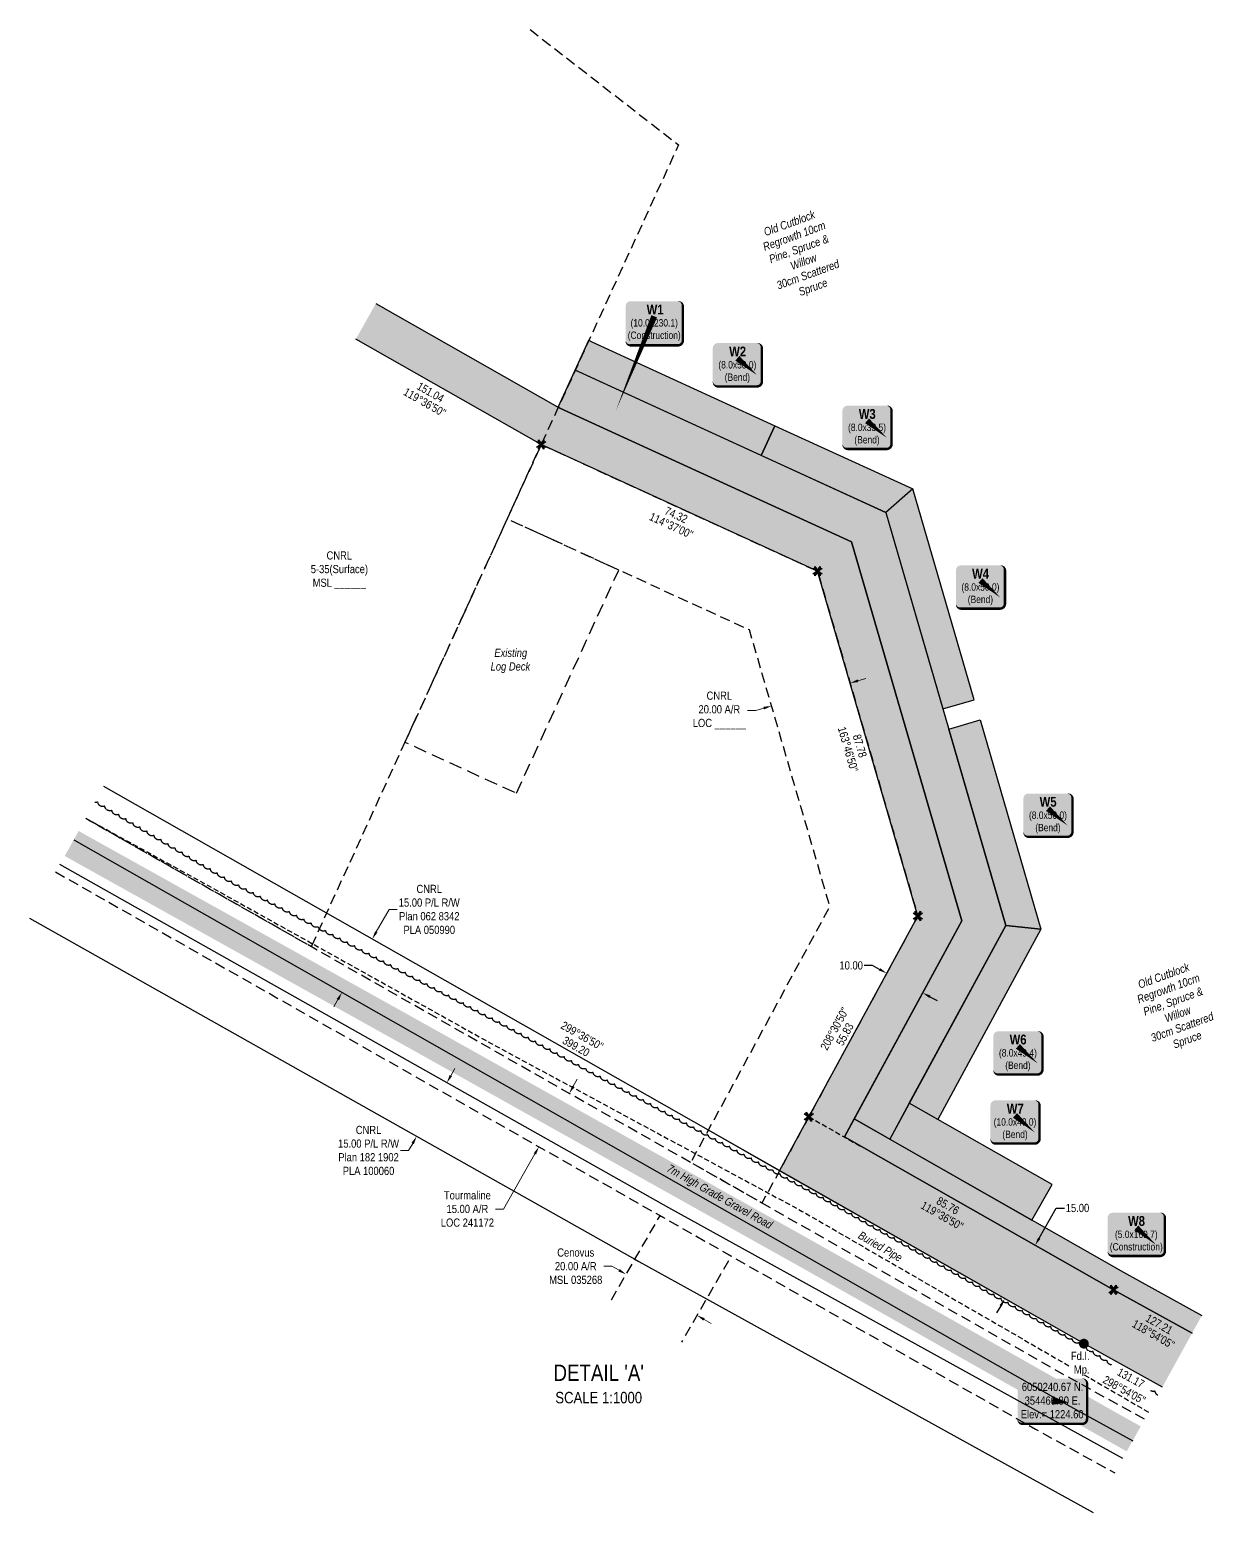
# Model space of a CAD drawing. Extents: x 351064 to 358960, y 6048061 to 6054858.
# Drawn here: x 352164 to 353611, y 6048061 to 6049872 of the extents above; entities that cross this region are included whole.
import ezdxf
from ezdxf.enums import TextEntityAlignment as Align

# ---------------------------------------------------------------- set-up
doc = ezdxf.new("R2010")
doc.units = 0
doc.header["$LTSCALE"] = 5
doc.header["$PDSIZE"] = 0.5
for name, pattern in [('0', [1, 1, 0]), ('foc-ACCESSROAD', [3.75, 2.5, -1.25]), ('foc-TRAV', [1.875, 1.25, -0.625]), ('HIDDEN2', [4.7625, 3.175, -1.5875]), ('UG_PIPE', [1.875, 1.25, -0.625])]:
    doc.linetypes.add(name, pattern=pattern)
doc.layers.get('Defpoints').update_dxf_attribs({"color": 9})
for name, color, linetype in [('AS-PIPE-UG', 44, 'UG_PIPE'), ('AS-PIPE-UG-T', 44, 'Continuous'), ('AS-ROADS', 254, 'Continuous'), ('C-AR', 13, 'foc-ACCESSROAD'), ('C-RW', 13, 'Continuous'), ('C-WS', 13, 'foc-ACCESSROAD'), ('DETAIL-T', 7, 'Continuous'), ('F-AR', 190, 'foc-ACCESSROAD'), ('F-WS', 190, 'foc-ACCESSROAD'), ('L-BD', 7, 'Continuous'), ('L-BD1', 253, 'Continuous'), ('L-MON', 1, 'Continuous'), ('P-PROPOSED', 10, 'Continuous'), ('P-PROPOSED-H', 21, 'Continuous'), ('P-TEMP-BLOCKS', 250, 'Continuous'), ('P-TEMP-BLUE', 146, 'Continuous'), ('P-TRAV', 4, 'foc-TRAV'), ('P-TXT', 4, 'Continuous'), ('T-BUSH', 110, '0'), ('T-BUSH-T', 110, 'Continuous'), ('T-EXISTING RTF', 220, 'HIDDEN2'), ('T-EXISTING RTF-T', 220, 'Continuous')]:
    doc.layers.add(name, color=color, linetype=linetype)
for name, color, linetype, lineweight in [('C-AR-T', 13, 'Continuous', 9), ('C-RW-T', 13, 'Continuous', 9), ('C-WS-T', 13, 'Continuous', 9), ('F-AR-T', 190, 'Continuous', 9), ('T-TEXT', 48, 'Continuous', 18)]:
    doc.layers.add(name, color=color, linetype=linetype, lineweight=lineweight)
doc.layers.add('P-TEMP-BLUE-H', color=7, linetype='Continuous', true_color=0x99e6ff)
doc.styles.add('80', font='ARIALN.TTF', dxfattribs={"height": 10})
doc.styles.add('80CG', font='ARIALN.TTF', dxfattribs={"height": 10})
doc.styles.add('80L', font='ARIALN.TTF', dxfattribs={"height": 10})
doc.styles.add('BOLD', font='ARIALNB.TTF')
doc.dimstyles.new('Compass 5 000', dxfattribs={"dimscale": 5, "dimtxt": 9, "dimasz": 2, "dimexe": 0.2, "dimexo": 0.0625, "dimgap": 0.5, "dimtad": 0, "dimtih": 1, "dimtoh": 1, "dimzin": 0, "dimdsep": 46, "dimtxsty": '80CG', "dimcen": 0.1, "dimse1": 1, "dimse2": 1, "dimclrd": 256, "dimclrt": 256, "dimaunit": 1, "dimadec": 4, "dimazin": 0, "dimtfac": 0.06, "dimtofl": 0, "dimtmove": 0, "dimatfit": 1, "dimfxl": 0.2, "dimtolj": 1, "dimtzin": 0, "dimlwd": -1, "dimarcsym": 0})

# ---------------------------------------------------------------- blocks, each defined once
blk = doc.blocks.new('*U531')
at = {"true_color": 0x99e6ff}
h = blk.add_hatch(color=141, dxfattribs=at)
edge = h.paths.add_edge_path()
edge.add_line((-29, -35.5), (29, -35.5))
edge.add_arc((29, -29.5), 6, 270, 360)
edge.add_line((35, -29.5), (35, 12.5))
edge.add_arc((29, 12.5), 6, 0, 90)
edge.add_line((29, 18.5), (-29, 18.5))
edge.add_arc((-29, 12.5), 6, 90, 180)
edge.add_line((-35, 12.5), (-35, -29.5))
edge.add_arc((-29, -29.5), 6, 180, 270)
at = {"color": 250, "flags": 128}
blk.add_lwpolyline([(-29, -35.5, 3, 3, 0), (29, -35.5, 3, 3, 0.414214), (35, -29.5, 3, 3, 0), (35, 12.5, 3, 0, 0.414214), (29, 18.5, 0, 0, 0), (-29, 18.5, 0, 0, 0.414214), (-35, 12.5, 0, 0, 0), (-35, -29.5, 0, 3, 0.414214)], format="xyseb", close=True, dxfattribs=at)
at = {"flags": 128}
blk.add_lwpolyline([(-46.6, -114.5, 0, 7.5, 0), (0, 0, 0, 0, 0)], format="xyseb", dxfattribs=at)
at = {"color": 250}
for tag, p, height, style in [('TEMP_AREA_W1_001', (-9.2, 2.2), 12, 'BOLD'), ('ENTER_TEXT_001', (-30.7, -12.5), 9, '80')]:
    blk.add_attdef(tag, p, '', height=height, dxfattribs=dict(at, style=style))
blk = doc.blocks.new('*D524')
at = {"layer": 'Defpoints', "color": 0, "transparency": 16777216}
for p in [(352809.2, 6048580.7), (352772.1, 6048515.5), (352786.3, 6048507.4)]:
    blk.add_point(p, dxfattribs=at)
at = {"layer": 'F-AR-T', "transparency": 16777216}
for p, q in [((352828.3, 6048581.3), (352833.2, 6048590)), ((352781.4, 6048498.7), (352743.1, 6048431.4)), ((352743.1, 6048431.4), (352733.1, 6048431.4))]:
    blk.add_line(p, q, dxfattribs=at)
for points in [[(352826.9, 6048582.1), (352829.8, 6048580.5), (352823.4, 6048572.6)], [(352779.9, 6048499.6), (352782.8, 6048497.9), (352786.3, 6048507.4)]]:
    blk.add_solid(points, dxfattribs=at)
at = {"layer": 'F-AR-T', "transparency": 16777216, "insert": (352698.9, 6048431.4), "char_height": 10, "attachment_point": 5, "style": '80CG'}
blk.add_mtext('\\A1;Tourmaline\\P15.00 A/R \\PLOC 241172 ', dxfattribs=at)
blk = doc.blocks.new('*U439')
h = blk.add_hatch(color=254)
edge = h.paths.add_edge_path()
edge.add_line((-36.5, -28.5), (36.5, -28.5))
edge.add_arc((36.5, -22.5), 6, 270, 360)
edge.add_line((42.5, -22.5), (42.5, 21))
edge.add_arc((36.5, 21), 6, 0, 90)
edge.add_line((36.5, 27), (-36.5, 27))
edge.add_arc((-36.5, 21), 6, 90, 180)
edge.add_line((-42.5, 21), (-42.5, -22.5))
edge.add_arc((-36.5, -22.5), 6, 180, 270)
at = {"color": 1, "flags": 128}
blk.add_lwpolyline([(-36.5, -28.5, 3, 3, 0), (36.5, -28.5, 3, 3, 0.414214), (42.5, -22.5, 3, 3, 0), (42.5, 21, 3, 0, 0.414214), (36.5, 27, 0, 0, 0), (-36.5, 27, 0, 0, 0.414214), (-42.5, 21, 0, 0, 0), (-42.5, -22.5, 0, 3, 0.414214)], format="xyseb", close=True, dxfattribs=at)
blk.add_lwpolyline([(20.1, -2.4, 0, 10, 0), (0, 0, 5, 5, 0)], format="xyseb", dxfattribs=at)
at = {"color": 1, "style": '80'}
blk.add_attdef('ENTER_TEXT_001', (-36, -5), '', height=10, dxfattribs=at)
blk = doc.blocks.new('*D527')
at = {"layer": 'C-AR-T', "transparency": 16777216}
for p, q in [((353176.2, 6049076.8), (353185.8, 6049079.6)), ((353051.4, 6049040.5), (353041.4, 6049040.5)), ((353061, 6049043.3), (353051.4, 6049040.5))]:
    blk.add_line(p, q, dxfattribs=at)
for points in [[(353175.7, 6049078.4), (353176.7, 6049075.2), (353166.6, 6049074)], [(353060.5, 6049044.9), (353061.5, 6049041.7), (353070.6, 6049046.1)]]:
    blk.add_solid(points, dxfattribs=at)
at = {"layer": 'Defpoints', "color": 0, "transparency": 16777216}
for p in [(353166.6, 6049074), (353191.7, 6048987.7), (353095.7, 6048959.7)]:
    blk.add_point(p, dxfattribs=at)
at = {"layer": 'C-AR-T', "transparency": 16777216, "insert": (353006.8, 6049040.5), "char_height": 10, "attachment_point": 5, "style": '80CG'}
blk.add_mtext('\\A1;CNRL\\P20.00 A/R\\PLOC ______', dxfattribs=at)
blk = doc.blocks.new('*D526')
at = {"layer": 'C-RW-T', "transparency": 16777216}
for p, q in [((352678.7, 6048594.3), (352683.6, 6048603)), ((352632.1, 6048511.6), (352627.1, 6048502.9)), ((352627.1, 6048502.9), (352617.1, 6048502.9))]:
    blk.add_line(p, q, dxfattribs=at)
for points in [[(352677.2, 6048595.1), (352680.1, 6048593.5), (352673.8, 6048585.6)], [(352630.6, 6048512.4), (352633.5, 6048510.7), (352637, 6048520.3)]]:
    blk.add_solid(points, dxfattribs=at)
at = {"layer": 'Defpoints', "color": 0, "transparency": 16777216}
for p in [(352713.8, 6048563.1), (352637, 6048520.3), (352677, 6048497.7)]:
    blk.add_point(p, dxfattribs=at)
at = {"layer": 'C-RW-T', "transparency": 16777216, "insert": (352578.1, 6048502.9), "char_height": 10, "attachment_point": 5, "style": '80CG'}
blk.add_mtext('\\A1;CNRL \\P15.00 P/L R/W \\PPlan 182 1902\\PPLA 100060', dxfattribs=at)
blk = doc.blocks.new('*D528')
at = {"layer": 'C-RW-T', "transparency": 16777216}
for p, q in [((352587.5, 6048769.9), (352603.2, 6048797.4)), ((352603.2, 6048797.4), (352613.2, 6048797.4)), ((352540.6, 6048687.3), (352535.7, 6048678.6))]:
    blk.add_line(p, q, dxfattribs=at)
for points in [[(352586.1, 6048770.7), (352589, 6048769.1), (352582.6, 6048761.2)], [(352539.2, 6048688.1), (352542.1, 6048686.5), (352545.6, 6048696)]]:
    blk.add_solid(points, dxfattribs=at)
at = {"layer": 'Defpoints', "color": 0, "transparency": 16777216}
for p in [(352579.1, 6048763.2), (352542.1, 6048698), (352545.6, 6048696)]:
    blk.add_point(p, dxfattribs=at)
at = {"layer": 'C-RW-T', "transparency": 16777216, "insert": (352652.3, 6048797.4), "char_height": 10, "attachment_point": 5, "style": '80CG'}
blk.add_mtext('\\A1;CNRL \\P15.00 P/L R/W \\PPlan 062 8342 \\PPLA 050990', dxfattribs=at)
blk = doc.blocks.new('*D529')
at = {"layer": 'Defpoints', "color": 0, "transparency": 16777216}
for p in [(352955.9, 6048635.2), (352918.9, 6048570.1), (353392.7, 6048387)]:
    blk.add_point(p, dxfattribs=at)
at = {"layer": 'P-TXT', "transparency": 16777216}
for p, q in [((353397.6, 6048395.7), (353418.6, 6048432.6)), ((353418.6, 6048432.6), (353428.6, 6048432.6)), ((353350.7, 6048313.1), (353345.7, 6048304.4))]:
    blk.add_line(p, q, dxfattribs=at)
for points in [[(353396.2, 6048396.5), (353399.1, 6048394.9), (353392.7, 6048387)], [(353349.2, 6048313.9), (353352.1, 6048312.3), (353355.6, 6048321.8)]]:
    blk.add_solid(points, dxfattribs=at)
at = {"layer": 'P-TXT', "transparency": 16777216, "insert": (353444.5, 6048432.6), "char_height": 10, "attachment_point": 5, "style": '80CG'}
blk.add_mtext('\\A1;15.00', dxfattribs=at)
blk = doc.blocks.new('fdia')
at = {"color": 255, "const_width": 1}
blk.add_lwpolyline([(-0.5, 0, 1), (0.5, 0, 1)], format="xyb", close=True, dxfattribs=at)
blk = doc.blocks.new('Fdiaa')
blk.add_blockref('fdia', (0, 0))
blk = doc.blocks.new('fdib')
at = {"color": 1, "const_width": 1.6}
blk.add_lwpolyline([(-0.4, 0, 1), (0.4, 0, 1)], format="xyb", close=True, dxfattribs=at)
at = {"color": 1}
blk.add_circle((0, 0), 0.8, dxfattribs=at)
blk = doc.blocks.new('Fdibb')
blk.add_blockref('fdib', (0, 0))
blk = doc.blocks.new('fdicc')
for name in ['Fdibb', 'Fdiaa']:
    blk.add_blockref(name, (0, 0))
blk = doc.blocks.new('FDI')
blk.add_blockref('fdicc', (0, 0))
blk = doc.blocks.new('TEMP')
h = blk.add_hatch(color=255)
h.dxf.hatch_style = 1
h.paths.add_polyline_path([(0, 0.25), (-0.67, 1.15), (-0.67, 0.67), (-1.15, 0.67), (-0.25, 0), (-1.15, -0.67), (-0.67, -0.67), (-0.67, -1.15), (0, -0.25), (0.67, -1.15), (0.67, -0.67), (1.15, -0.67), (0.25, 0), (1.15, 0.67), (0.67, 0.67), (0.67, 1.15)])
h.paths.add_polyline_path([(0.57, 0.85), (0.57, 0.57), (0.85, 0.57), (0.08, 0), (0.85, -0.57), (0.57, -0.57), (0.57, -0.85), (0, -0.08), (-0.57, -0.85), (-0.57, -0.57), (-0.85, -0.57), (-0.08, 0), (-0.85, 0.57), (-0.57, 0.57), (-0.57, 0.85), (0, 0.08)], flags=16)
h = blk.add_hatch(color=1)
h.dxf.hatch_style = 1
h.paths.add_polyline_path([(0, 0.08), (-0.57, 0.85), (-0.57, 0.57), (-0.85, 0.57), (-0.08, 0), (-0.85, -0.57), (-0.57, -0.57), (-0.57, -0.85), (0, -0.08), (0.57, -0.85), (0.57, -0.57), (0.85, -0.57), (0.08, 0), (0.85, 0.57), (0.57, 0.57), (0.57, 0.85)])
at = {"color": 1}
for p, q in [((-0.08, 0), (0.08, 0)), ((0, 0.08), (0, -0.08))]:
    blk.add_line(p, q, dxfattribs=at)
at = {"color": 255, "flags": 128}
blk.add_lwpolyline([(-0.25, 0), (-1.15, 0.67), (-0.67, 0.67), (-0.67, 1.15), (0, 0.25), (0.67, 1.15), (0.67, 0.67), (1.15, 0.67), (0.25, 0), (1.15, -0.67), (0.67, -0.67), (0.67, -1.15), (0, -0.25), (-0.67, -1.15), (-0.67, -0.67), (-1.15, -0.67)], close=True, dxfattribs=at)
at = {"color": 1, "flags": 128}
blk.add_lwpolyline([(-0.08, 0), (-0.85, 0.57), (-0.57, 0.57), (-0.57, 0.85), (0, 0.08), (0.57, 0.85), (0.57, 0.57), (0.85, 0.57), (0.08, 0), (0.85, -0.57), (0.57, -0.57), (0.57, -0.85), (0, -0.08), (-0.57, -0.85), (-0.57, -0.57), (-0.85, -0.57)], close=True, dxfattribs=at)
blk = doc.blocks.new('*U530')
at = {"true_color": 0x99e6ff}
h = blk.add_hatch(color=141, dxfattribs=at)
edge = h.paths.add_edge_path()
edge.add_line((-24, -34.4), (24, -34.4))
edge.add_arc((24, -28.4), 6, 270, 360)
edge.add_line((30, -28.4), (30, 12.5))
edge.add_arc((24, 12.5), 6, 0, 90)
edge.add_line((24, 18.5), (-24, 18.5))
edge.add_arc((-24, 12.5), 6, 90, 180)
edge.add_line((-30, 12.5), (-30, -28.4))
edge.add_arc((-24, -28.4), 6, 180, 270)
at = {"color": 250, "flags": 128}
blk.add_lwpolyline([(-24, -34.4, 3, 3, 0), (24, -34.4, 3, 3, 0.414214), (30, -28.4, 3, 3, 0), (30, 12.5, 3, 0, 0.414214), (24, 18.5, 0, 0, 0), (-24, 18.5, 0, 0, 0.414214), (-30, 12.5, 0, 0, 0), (-30, -28.4, 0, 3, 0.414214)], format="xyseb", close=True, dxfattribs=at)
at = {"flags": 128}
blk.add_lwpolyline([(24.1, -20.7, 0, 7.5, 0), (0, 0, 0, 0, 0)], format="xyseb", dxfattribs=at)
at = {"color": 250}
for tag, p, height, style in [('TEMP_AREA_W1_001', (-9.2, 2.2), 12, 'BOLD'), ('ENTER_TEXT_001', (-30.7, -12.5), 9, '80')]:
    blk.add_attdef(tag, p, '', height=height, dxfattribs=dict(at, style=style))
blk = doc.blocks.new('*D532')
at = {"layer": 'Defpoints', "color": 0, "transparency": 16777216}
for p in [(353205.5, 6048708.5), (353211.4, 6048719.4), (353249.4, 6048684.6)]:
    blk.add_point(p, dxfattribs=at)
at = {"layer": 'P-TXT', "transparency": 16777216}
for p, q in [((353193.8, 6048729), (353183.8, 6048729)), ((353202.6, 6048724.2), (353193.8, 6048729)), ((353264.1, 6048690.8), (353272.9, 6048686))]:
    blk.add_line(p, q, dxfattribs=at)
for points in [[(353203.4, 6048725.7), (353201.8, 6048722.7), (353211.4, 6048719.4)], [(353264.9, 6048692.2), (353263.3, 6048689.3), (353255.3, 6048695.6)]]:
    blk.add_solid(points, dxfattribs=at)
at = {"layer": 'P-TXT', "transparency": 16777216, "insert": (353167.9, 6048729), "char_height": 10, "attachment_point": 5, "style": '80CG'}
blk.add_mtext('\\A1;10.00', dxfattribs=at)
blk = doc.blocks.new('*U533')
at = {"true_color": 0x99e6ff}
h = blk.add_hatch(color=141, dxfattribs=at)
edge = h.paths.add_edge_path()
edge.add_line((-29, -34.4), (29, -34.4))
edge.add_arc((29, -28.4), 6, 270, 360)
edge.add_line((35, -28.4), (35, 12.5))
edge.add_arc((29, 12.5), 6, 0, 90)
edge.add_line((29, 18.5), (-29, 18.5))
edge.add_arc((-29, 12.5), 6, 90, 180)
edge.add_line((-35, 12.5), (-35, -28.4))
edge.add_arc((-29, -28.4), 6, 180, 270)
at = {"color": 250, "flags": 128}
blk.add_lwpolyline([(-29, -34.4, 3, 3, 0), (29, -34.4, 3, 3, 0.414214), (35, -28.4, 3, 3, 0), (35, 12.5, 3, 0, 0.414214), (29, 18.5, 0, 0, 0), (-29, 18.5, 0, 0, 0.414214), (-35, 12.5, 0, 0, 0), (-35, -28.4, 0, 3, 0.414214)], format="xyseb", close=True, dxfattribs=at)
at = {"flags": 128}
blk.add_lwpolyline([(24.1, -20.7, 0, 7.5, 0), (0, 0, 0, 0, 0)], format="xyseb", dxfattribs=at)
at = {"color": 250}
for tag, p, height, style in [('TEMP_AREA_W1_001', (-9.2, 2.2), 12, 'BOLD'), ('ENTER_TEXT_001', (-30.7, -12.5), 9, '80')]:
    blk.add_attdef(tag, p, '', height=height, dxfattribs=dict(at, style=style))
blk = doc.blocks.new('*D534')
at = {"layer": 'Defpoints', "color": 0, "transparency": 16777216}
for p in [(352916.1, 6048391.6), (352892.9, 6048351.5), (353002.6, 6048341.5)]:
    blk.add_point(p, dxfattribs=at)
at = {"layer": 'F-AR-T', "transparency": 16777216}
for p, q in [((352875.6, 6048361.5), (352865.6, 6048361.5)), ((352884.2, 6048356.5), (352875.6, 6048361.5)), ((352988.1, 6048296.5), (352996.8, 6048291.5))]:
    blk.add_line(p, q, dxfattribs=at)
for points in [[(352885.1, 6048358), (352883.4, 6048355.1), (352892.9, 6048351.5)], [(352989, 6048297.9), (352987.3, 6048295), (352979.5, 6048301.5)]]:
    blk.add_solid(points, dxfattribs=at)
at = {"layer": 'F-AR-T', "transparency": 16777216, "insert": (352831.3, 6048361.5), "char_height": 10, "attachment_point": 5, "style": '80CG'}
blk.add_mtext('\\A1;Cenovus\\P20.00 A/R\\PMSL 035268', dxfattribs=at)

msp = doc.modelspace()

# ---------------------------------------------------------------- hatches: boundary and pattern name
at = {"layer": 'P-PROPOSED-H'}
h = msp.add_hatch(color=256, dxfattribs=at)
h.dxf.hatch_style = 1
h.paths.add_polyline_path([(352587.085, 6049537.736), (352811.925, 6049409.936), (353168.464, 6049246.579), (353303.151, 6048783.567), (353159.653, 6048519.434), (353488.481, 6048332.521), (353584.431, 6048279.55), (353548.194, 6048213.913), (353452.245, 6048266.884), (353080.394, 6048478.249), (353249.411, 6048789.355), (353126.856, 6049210.662), (352789.122, 6049365.404), (352562.545, 6049494.191)])
at = {"layer": 'P-TEMP-BLUE-H'}
h = msp.add_hatch(color=256, dxfattribs=at)
h.dxf.hatch_style = 1
h.paths.add_polyline_path([(353057.891, 6049352.011), (352830.765, 6049456.285), (352847.485, 6049492.776), (352850.91, 6049490.83), (353074.547, 6049388.364)])
h = msp.add_hatch(color=256, dxfattribs=at)
h.dxf.hatch_style = 1
h.paths.add_polyline_path([(353171.585, 6048541.399), (353303.151, 6048783.567), (353168.464, 6049246.579), (352811.925, 6049409.936), (352810.023, 6049411.018), (352830.765, 6049456.285), (352834.728, 6049454.469), (353210.072, 6049282.496), (353356.89, 6048777.778), (353215.048, 6048516.694)])
h = msp.add_hatch(color=256, dxfattribs=at)
h.dxf.hatch_style = 1
h.paths.add_polyline_path([(353074.547, 6049388.364), (353243.358, 6049311.229), (353210.072, 6049282.496), (353057.891, 6049352.011)])
h = msp.add_hatch(color=256, dxfattribs=at)
h.dxf.hatch_style = 1
h.paths.add_polyline_path([(353318.273, 6049053.693), (353243.358, 6049311.229), (353210.072, 6049282.496), (353279.878, 6049042.524)])
h = msp.add_hatch(color=256, dxfattribs=at)
h.dxf.hatch_style = 1
h.paths.add_polyline_path([(353325.479, 6049028.919), (353399.881, 6048773.148), (353356.89, 6048777.778), (353287.084, 6049017.75)])
h = msp.add_hatch(color=256, dxfattribs=at)
h.dxf.hatch_style = 1
h.paths.add_polyline_path([(353238.913, 6048560.622), (353356.89, 6048777.778), (353399.881, 6048773.148), (353273.683, 6048540.859)])
h = msp.add_hatch(color=256, dxfattribs=at)
h.dxf.hatch_style = 1
h.paths.add_polyline_path([(353388.864, 6048417.893), (353413.565, 6048461.347), (353238.913, 6048560.622), (353215.048, 6048516.694)])
h = msp.add_hatch(color=256, dxfattribs=at)
h.dxf.hatch_style = 1
h.paths.add_polyline_path([(353584.431, 6048279.55), (353488.481, 6048332.521), (353159.653, 6048519.434), (353171.585, 6048541.399), (353500.696, 6048354.325), (353596.51, 6048301.429)])

# ---------------------------------------------------------------- linework, layer by layer
at = {"layer": 'AS-PIPE-UG', "flags": 128}
msp.add_lwpolyline([(352232.674, 6048908.849), (352381.385, 6048826.989), (352727.79, 6048633.819), (353108.08, 6048428.549), (353409.265, 6048254.134), (353531.24, 6048183.201)], dxfattribs=at)
at = {"layer": 'AS-ROADS', "const_width": 34.989, "flags": 128}
msp.add_lwpolyline([(352215.282, 6048877.988), (352648.61, 6048636.454), (353114.8, 6048375.639), (353486.885, 6048165.314), (353513.22, 6048150.562)], dxfattribs=at)
at = {"layer": 'C-AR', "flags": 128}
msp.add_lwpolyline([(352789.122, 6049365.404), (353126.856, 6049210.662), (353249.411, 6048789.355), (353058.914, 6048438.713), (352971.99, 6048488.122), (353141.933, 6048800.931), (353043.641, 6049138.828), (352747.479, 6049274.523)], close=True, dxfattribs=at)
at = {"layer": 'C-RW', "flags": 128}
for points in [[(353548.183, 6048213.893), (353452.245, 6048266.884), (352254.551, 6048947.669)], [(352217.741, 6048882.351), (353415.195, 6048201.703), (353511.949, 6048148.259)], [(353499.913, 6048126.459), (352944.939, 6048432.842), (352200.763, 6048852.224)], [(352163.942, 6048786.887), (352903.614, 6048370.043), (352908.404, 6048367.343), (352991.145, 6048321.659), (353463.663, 6048060.795)]]:
    msp.add_lwpolyline(points, dxfattribs=at)
at = {"layer": 'C-WS', "flags": 128}
msp.add_lwpolyline([(352775.635, 6049872.31), (352956.901, 6049731.563), (352507.99, 6048751.866), (352232.465, 6048908.478)], dxfattribs=at)
at = {"layer": 'F-AR', "flags": 128}
for points in [[(353526.446, 6048174.519), (353430.015, 6048227.775), (352232.465, 6048908.478)], [(352195.655, 6048843.16), (353392.965, 6048162.594), (353490.212, 6048108.886)]]:
    msp.add_lwpolyline(points, dxfattribs=at)
at = {"layer": 'F-WS', "flags": 128}
msp.add_lwpolyline([(352875.029, 6048320.631), (352903.612, 6048370.047), (352934.386, 6048423.256), (353021.33, 6048373.836), (352991.147, 6048321.656), (352960.512, 6048268.693)], dxfattribs=at)
at = {"layer": 'L-MON', "flags": 128}
msp.add_lwpolyline([(353080.394, 6048478.249), (352993.469, 6048527.658)], dxfattribs=at)
at = {"layer": 'P-PROPOSED', "flags": 128}
for points in [[(352587.085, 6049537.736), (352811.925, 6049409.936), (353168.464, 6049246.579), (353303.151, 6048783.567), (353159.653, 6048519.434), (353488.481, 6048332.521), (353584.431, 6048279.55)], [(353548.194, 6048213.913), (353452.245, 6048266.884), (353080.394, 6048478.249), (353249.411, 6048789.355), (353126.856, 6049210.662), (352789.122, 6049365.404), (352562.545, 6049494.191)]]:
    msp.add_lwpolyline(points, dxfattribs=at)
at = {"layer": 'P-TEMP-BLUE', "flags": 128}
for points in [[(353057.891, 6049352.011), (352830.765, 6049456.285), (352830.765, 6049456.285), (352847.485, 6049492.776), (352850.91, 6049490.83), (353074.547, 6049388.364)], [(353171.585, 6048541.399), (353303.151, 6048783.567), (353168.464, 6049246.579), (352811.925, 6049409.936), (352810.023, 6049411.018), (352830.765, 6049456.285), (352834.728, 6049454.469), (353210.072, 6049282.496), (353356.89, 6048777.778), (353215.048, 6048516.694)], [(353074.547, 6049388.364), (353243.358, 6049311.229), (353210.072, 6049282.496), (353057.891, 6049352.011)], [(353318.273, 6049053.693), (353243.358, 6049311.229), (353210.072, 6049282.496), (353279.878, 6049042.524)], [(353325.479, 6049028.919), (353399.881, 6048773.148), (353356.89, 6048777.778), (353287.084, 6049017.75)], [(353238.913, 6048560.622), (353356.89, 6048777.778), (353399.881, 6048773.148), (353273.683, 6048540.859)], [(353388.864, 6048417.893), (353413.565, 6048461.347), (353238.913, 6048560.622), (353215.048, 6048516.694)]]:
    msp.add_lwpolyline(points, close=True, dxfattribs=at)
msp.add_lwpolyline([(353584.431, 6048279.55), (353488.481, 6048332.521), (353159.653, 6048519.434), (353171.585, 6048541.399), (353500.696, 6048354.325), (353596.51, 6048301.429)], dxfattribs=at)
at = {"layer": 'P-TRAV', "flags": 128}
msp.add_lwpolyline([(353116.19, 6048544.139), (353181.384, 6048507.082)], dxfattribs=at)
at = {"layer": 'T-BUSH', "flags": 128}
msp.add_lwpolyline([(353542.623, 6048203.821, -0.26609227), (353539.397, 6048208.957, -0.52056705), (353530.981, 6048214.352, -0.52056705), (353522.565, 6048219.748, -0.52056705), (353514.149, 6048225.143, -0.52056705), (353505.733, 6048230.538, -0.52056705), (353497.317, 6048235.933, -0.52056705), (353488.902, 6048241.328, -0.52056705), (353480.486, 6048246.724, -0.52056705), (353472.07, 6048252.119, -0.52056705), (353463.654, 6048257.514, -0.52056705), (353455.238, 6048262.909, -0.52056705), (353446.694, 6048268.092, -0.52056705), (353438, 6048273.027, -0.52056705), (353429.307, 6048277.962, -0.52056705), (353420.613, 6048282.897, -0.52056705), (353411.919, 6048287.832, -0.52056705), (353403.225, 6048292.766, -0.52056705), (353394.531, 6048297.701, -0.52056705), (353385.838, 6048302.636, -0.52056705), (353377.144, 6048307.571, -0.52056705), (353368.45, 6048312.506, -0.52056705), (353359.756, 6048317.441, -0.52056705), (353351.063, 6048322.376, -0.52056705), (353342.369, 6048327.311, -0.52056705), (353333.675, 6048332.245, -0.52056705), (353324.981, 6048337.18, -0.52056705), (353316.287, 6048342.115, -0.52056705), (353307.594, 6048347.05, -0.52056705), (353298.9, 6048351.985, -0.52056705), (353290.206, 6048356.92, -0.52056705), (353281.512, 6048361.855, -0.52056705), (353272.818, 6048366.789, -0.52056705), (353264.125, 6048371.724, -0.52056705), (353255.431, 6048376.659, -0.52056705), (353246.737, 6048381.594, -0.52056705), (353238.043, 6048386.529, -0.52056705), (353229.35, 6048391.464, -0.52056705), (353220.656, 6048396.399, -0.52056705), (353211.962, 6048401.334, -0.52056705), (353203.268, 6048406.268, -0.52056705), (353194.574, 6048411.203, -0.52056705), (353185.881, 6048416.138, -0.52056705), (353177.187, 6048421.073, -0.52056705), (353168.493, 6048426.008, -0.52056705), (353159.799, 6048430.943, -0.52056705), (353151.106, 6048435.878, -0.52056705), (353142.412, 6048440.813, -0.52056705), (353133.718, 6048445.747, -0.52056705), (353125.024, 6048450.682, -0.52056705), (353116.265, 6048455.499, -0.52056705), (353107.475, 6048460.261, -0.52056705), (353098.686, 6048465.023, -0.52056705), (353089.896, 6048469.785, -0.52056705), (353081.106, 6048474.547, -0.52056705), (353072.317, 6048479.309, -0.52056705), (353063.527, 6048484.071, -0.52056705), (353054.737, 6048488.833, -0.52056705), (353045.948, 6048493.595, -0.52056705), (353037.158, 6048498.357, -0.52056705), (353028.368, 6048503.119, -0.52056705), (353019.579, 6048507.881, -0.52056705), (353010.789, 6048512.643, -0.52056705), (353001.999, 6048517.405, -0.52056705), (352993.21, 6048522.167, -0.52056705), (352984.42, 6048526.929, -0.52056705), (352975.63, 6048531.691, -0.52056705), (352966.841, 6048536.453, -0.52056705), (352958.051, 6048541.215, -0.52056705), (352949.261, 6048545.977, -0.52056705), (352940.472, 6048550.739, -0.52056705), (352931.682, 6048555.501, -0.52056705), (352922.892, 6048560.263, -0.52056705), (352914.103, 6048565.025, -0.52056705), (352905.313, 6048569.787, -0.52056705), (352896.523, 6048574.549, -0.52056705), (352887.733, 6048579.311, -0.52056705), (352878.944, 6048584.073, -0.52056705), (352870.154, 6048588.835, -0.52056705), (352861.364, 6048593.597, -0.52056705), (352852.575, 6048598.359, -0.52056705), (352843.785, 6048603.121, -0.52056705), (352834.995, 6048607.883, -0.52056705), (352826.206, 6048612.645, -0.52056705), (352817.416, 6048617.407, -0.52056705), (352808.626, 6048622.169, -0.52056705), (352799.837, 6048626.931, -0.52056705), (352791.047, 6048631.693, -0.52056705), (352782.257, 6048636.455, -0.52056705), (352773.468, 6048641.217, -0.52056705), (352764.678, 6048645.979, -0.52056705), (352755.888, 6048650.741, -0.52056705), (352747.086, 6048655.478, -0.52056705), (352738.233, 6048660.123, -0.52056705), (352729.381, 6048664.767, -0.52056705), (352720.529, 6048669.412, -0.52056705), (352711.676, 6048674.056, -0.52056705), (352702.824, 6048678.7, -0.52056705), (352693.972, 6048683.345, -0.52056705), (352685.119, 6048687.989, -0.52056705), (352676.267, 6048692.634, -0.52056705), (352667.415, 6048697.278, -0.52056705), (352658.562, 6048701.923, -0.52056705), (352649.71, 6048706.567, -0.52056705), (352640.858, 6048711.212, -0.52056705), (352632.005, 6048715.856, -0.52056705), (352623.153, 6048720.501, -0.52056705), (352614.301, 6048725.145, -0.52056705), (352605.448, 6048729.79, -0.52056705), (352596.596, 6048734.434, -0.52056705), (352587.744, 6048739.078, -0.52056705), (352578.891, 6048743.723, -0.52056705), (352570.039, 6048748.367, -0.52056705), (352561.187, 6048753.012, -0.52056705), (352552.334, 6048757.656, -0.52056705), (352543.482, 6048762.301, -0.52056705), (352534.63, 6048766.945, -0.52056705), (352525.777, 6048771.59, -0.52056705), (352516.925, 6048776.234, -0.52056705), (352508.073, 6048780.879, -0.52056705), (352499.22, 6048785.523, -0.52056705), (352490.368, 6048790.167, -0.52056705), (352481.516, 6048794.812, -0.52056705), (352472.663, 6048799.456, -0.52056705), (352463.811, 6048804.101, -0.52056705), (352454.959, 6048808.745, -0.52056705), (352446.106, 6048813.39, -0.52056705), (352437.254, 6048818.034, -0.52056705), (352428.402, 6048822.679, -0.52056705), (352419.549, 6048827.323, -0.52056705), (352410.697, 6048831.968, -0.52056705), (352402.013, 6048836.914, -0.52056705), (352393.415, 6048842.014, -0.52056705), (352384.817, 6048847.114, -0.52056705), (352376.219, 6048852.214, -0.52056705), (352367.621, 6048857.313, -0.52056705), (352359.023, 6048862.413, -0.52056705), (352350.425, 6048867.513, -0.52056705), (352341.827, 6048872.612, -0.52056705), (352333.229, 6048877.712, -0.52056705), (352324.63, 6048882.812, -0.52056705), (352316.032, 6048887.912, -0.52056705), (352307.434, 6048893.011, -0.52056705), (352298.836, 6048898.111, -0.52056705), (352290.238, 6048903.211, -0.52056705), (352281.64, 6048908.31, -0.52056705), (352273.042, 6048913.41, -0.52056705), (352264.444, 6048918.51, -0.52056705), (352255.845, 6048923.61, -0.52056705), (352247.247, 6048928.709, -0.15327457), (352243.619, 6048928.27, -0.15327457)], format="xyb", dxfattribs=at)
at = {"layer": 'T-EXISTING RTF', "flags": 128}
msp.add_lwpolyline([(352758.873, 6048939.42), (352883.802, 6049212.063), (352747.479, 6049274.523), (352622.55, 6049001.88)], close=True, dxfattribs=at)

# ---------------------------------------------------------------- block references
at = {"layer": 'DETAIL-T'}
ref = msp.add_blockref('*U439', (353413.695, 6048197.307), dxfattribs=dict(at, xscale=0.99967406, yscale=0.99967406, zscale=0.99967406))
ref.add_attrib('ENTER_TEXT_001', '6050240.67 N.', (353376.412, 6048209.076), dxfattribs={"layer": '0', "color": 1, "height": 9.99674, "style": '80'})
ref.add_attrib('ENTER_TEXT_002', '354466.80 E.', (353379.886, 6048192.374), dxfattribs={"layer": '0', "color": 1, "height": 9.99674, "style": '80'})
ref.add_attrib('ENTER_TEXT_003', 'Elev.= 1224.60', (353375.157, 6048175.671), dxfattribs={"layer": '0', "color": 1, "height": 9.99674, "style": '80'})
at = {"layer": 'L-MON', "xscale": 4.998370300000002, "yscale": 4.998370300000002, "zscale": 4.998370300000002}
for name, p in [('TEMP', (352789.122, 6049365.404)), ('TEMP', (353126.856, 6049210.662)), ('TEMP', (353249.411, 6048789.355)), ('TEMP', (353116.19, 6048544.139)), ('TEMP', (353488.481, 6048332.521)), ('FDI', (353452.245, 6048266.884))]:
    msp.add_blockref(name, p, dxfattribs=at)
at = {"layer": 'P-TEMP-BLOCKS'}
ref = msp.add_blockref('*U531', (352927.217, 6049522.085), dxfattribs=dict(at, xscale=0.99967406, yscale=0.99967406, zscale=0.99967406))
ref.add_attrib('TEMP_AREA_W1_001', 'W1', (352918.007, 6049524.328), dxfattribs={"layer": '0', "color": 250, "height": 11.9961, "style": 'BOLD'})
ref.add_attrib('ENTER_TEXT_001', '(10.0x230.1)', (352898.283, 6049509.619), dxfattribs={"layer": '0', "color": 250, "height": 8.99707, "style": '80'})
ref.add_attrib('ENTER_TEXT_002', '(Construction)', (352894.859, 6049494.464), dxfattribs={"layer": '0', "color": 250, "height": 8.99707, "style": '80'})
ref = msp.add_blockref('*U530', (353028.824, 6049470.835), dxfattribs=dict(at, xscale=0.99967406, yscale=0.99967406, zscale=0.99967406))
ref.add_attrib('TEMP_AREA_W1_001', 'W2', (353018.841, 6049473.079), dxfattribs={"layer": '0', "color": 250, "height": 11.9961, "style": 'BOLD'})
ref.add_attrib('ENTER_TEXT_001', '(8.0x50.0)', (353005.623, 6049458.369), dxfattribs={"layer": '0', "color": 250, "height": 8.9971, "style": '80'})
ref.add_attrib('ENTER_TEXT_002', '(Bend)', (353013.362, 6049443.221), dxfattribs={"layer": '0', "color": 250, "height": 8.9971, "style": '80'})
ref = msp.add_blockref('*U530', (353187.269, 6049394.391), dxfattribs=dict(at, xscale=0.99967406, yscale=0.99967406, zscale=0.99967406))
ref.add_attrib('TEMP_AREA_W1_001', 'W3', (353177.232, 6049396.737), dxfattribs={"layer": '0', "color": 250, "height": 11.9961, "style": 'BOLD'})
ref.add_attrib('ENTER_TEXT_001', '(8.0x33.5)', (353164.067, 6049381.925), dxfattribs={"layer": '0', "color": 250, "height": 8.9971, "style": '80'})
ref.add_attrib('ENTER_TEXT_002', '(Bend)', (353171.806, 6049366.776), dxfattribs={"layer": '0', "color": 250, "height": 8.9971, "style": '80'})
ref = msp.add_blockref('*U530', (353325.873, 6049199.338), dxfattribs=dict(at, xscale=0.99967406, yscale=0.99967406, zscale=0.99967406))
ref.add_attrib('TEMP_AREA_W1_001', 'W4', (353315.706, 6049201.582), dxfattribs={"layer": '0', "color": 250, "height": 11.9961, "style": 'BOLD'})
ref.add_attrib('ENTER_TEXT_001', '(8.0x50.0)', (353302.671, 6049186.872), dxfattribs={"layer": '0', "color": 250, "height": 8.9971, "style": '80'})
ref.add_attrib('ENTER_TEXT_002', '(Bend)', (353310.41, 6049171.723), dxfattribs={"layer": '0', "color": 250, "height": 8.9971, "style": '80'})
ref = msp.add_blockref('*U530', (353408.378, 6048920.558), dxfattribs=dict(at, xscale=0.99967406, yscale=0.99967406, zscale=0.99967406))
ref.add_attrib('TEMP_AREA_W1_001', 'W5', (353398.26, 6048922.924), dxfattribs={"layer": '0', "color": 250, "height": 11.9961, "style": 'BOLD'})
ref.add_attrib('ENTER_TEXT_001', '(8.0x50.0)', (353385.176, 6048908.092), dxfattribs={"layer": '0', "color": 250, "height": 8.9971, "style": '80'})
ref.add_attrib('ENTER_TEXT_002', '(Bend)', (353392.915, 6048892.943), dxfattribs={"layer": '0', "color": 250, "height": 8.9971, "style": '80'})
ref = msp.add_blockref('*U530', (353371.657, 6048630.131), dxfattribs=dict(at, xscale=0.99967406, yscale=0.99967406, zscale=0.99967406))
ref.add_attrib('TEMP_AREA_W1_001', 'W6', (353361.572, 6048632.477), dxfattribs={"layer": '0', "color": 250, "height": 11.9961, "style": 'BOLD'})
ref.add_attrib('ENTER_TEXT_001', '(8.0x49.4)', (353348.456, 6048617.665), dxfattribs={"layer": '0', "color": 250, "height": 8.9971, "style": '80'})
ref.add_attrib('ENTER_TEXT_002', '(Bend)', (353356.195, 6048602.517), dxfattribs={"layer": '0', "color": 250, "height": 8.9971, "style": '80'})
ref = msp.add_blockref('*U530', (353368.139, 6048545.741), dxfattribs=dict(at, xscale=0.99967406, yscale=0.99967406, zscale=0.99967406))
ref.add_attrib('TEMP_AREA_W1_001', 'W7', (353358.119, 6048548.005), dxfattribs={"layer": '0', "color": 250, "height": 11.9961, "style": 'BOLD'})
ref.add_attrib('ENTER_TEXT_001', '(10.0x40.0)', (353342.071, 6048533.275), dxfattribs={"layer": '0', "color": 250, "height": 8.99707, "style": '80'})
ref.add_attrib('ENTER_TEXT_002', '(Bend)', (353352.676, 6048518.127), dxfattribs={"layer": '0', "color": 250, "height": 8.9971, "style": '80'})
ref = msp.add_blockref('*U533', (353516.344, 6048408.406), dxfattribs=dict(at, xscale=0.99967406, yscale=0.99967406, zscale=0.99967406))
ref.add_attrib('TEMP_AREA_W1_001', 'W8', (353506.32, 6048410.752), dxfattribs={"layer": '0', "color": 250, "height": 11.9961, "style": 'BOLD'})
ref.add_attrib('ENTER_TEXT_001', '(5.0x169.7)', (353490.277, 6048395.94), dxfattribs={"layer": '0', "color": 250, "height": 8.99707, "style": '80'})
ref.add_attrib('ENTER_TEXT_002', '(Construction)', (353483.986, 6048380.786), dxfattribs={"layer": '0', "color": 250, "height": 8.99707, "style": '80'})

# ---------------------------------------------------------------- texts
at = {"layer": 'AS-PIPE-UG-T', "insert": (353180.187, 6048405.08), "char_height": 9.99674, "attachment_point": 1, "rotation": 329.925044, "style": '80L'}
msp.add_mtext_dynamic_manual_height_columns('\\pi0.3085;{\\fArial Narrow|b0|i1|c0|p34;Buried Pipe}', width=59.03588, gutter_width=50, heights=[0], dxfattribs=at)
at = {"layer": 'C-WS-T', "insert": (352507.171, 6049234.928), "char_height": 9.99674, "attachment_point": 1, "style": '80L'}
msp.add_mtext_dynamic_manual_height_columns('\\pi19.625;CNRL\\P\\pi0.28974;5-35(Surface)\\P\\pi2.6423;MSL ______', width=69.43834, gutter_width=50, heights=[0], dxfattribs=at)
at = {"layer": 'DETAIL-T', "color": 3, "insert": (352859.373, 6048217.534), "char_height": 19.98702, "width": 202.70608, "attachment_point": 5, "style": '80CG'}
msp.add_mtext("DETAIL 'A'\\P{\\H0.7x;SCALE 1:1000}", dxfattribs=at)
at = {"layer": 'L-BD', "style": '80L'}
for s, height, rotation, p in [("119°36'50''", 9.99674, 330.386, (352646.843, 6049416.987)), ('151.04', 9.9967, 330.386, (352653.882, 6049429.372)), ('74.32', 9.9967, 335.3839, (352954.033, 6049279.399)), ("114°37'00''", 9.99674, 335.3839, (352948.1, 6049266.448)), ("163°46'50''", 9.99674, 286.2193, (353164.137, 6048993.028)), ('87.78', 9.9967, 286.2193, (353178.535, 6048997.216)), ("208°30'50''", 9.99674, 61.4856, (353147.62, 6048651.725)), ('55.83', 9.9967, 61.4856, (353160.137, 6048644.925))]:
    msp.add_text(s, height=height, rotation=rotation, dxfattribs=at).set_placement(p, align=Align.MIDDLE)
at = {"layer": 'L-BD1', "style": '80L'}
for s, height, p in [("299°36'50''", 9.99674, (352839.183, 6048643.028)), ('399.20', 9.9967, (352831.773, 6048629.991)), ("119°36'50''", 9.99674, (353279.087, 6048423.145)), ('85.76', 9.9967, (353286.126, 6048435.53)), ("118°54'05''", 9.99674, (353537.353, 6048278.372)), ('127.21', 9.9967, (353544.392, 6048290.756))]:
    msp.add_text(s, height=height, rotation=330.3855, dxfattribs=at).set_placement(p, align=Align.MIDDLE)
at = {"layer": 'T-BUSH-T', "char_height": 9.99674, "attachment_point": 1, "rotation": 20, "style": '80L'}
for insert in [(353049.912, 6049625.708), (353507.226, 6048706.357)]:
    msp.add_mtext_dynamic_manual_height_columns('\\pi10.608;{\\fArial Narrow|b0|i1|c0|p34;\\C48;Old Cutblock\\C256;\\P\\pi3.4441;Regrowth 10cm \\P\\pi5.3364;Pine, Spruce & \\P\\pi27.035;Willow\\P\\pi3.0964;30cm Scattered \\P\\pi25.575;Spruce}', width=86.33715, gutter_width=50, heights=[0], dxfattribs=dict(at, insert=insert))
at = {"layer": 'T-EXISTING RTF-T', "insert": (352727.051, 6049115.942), "char_height": 9.99674, "attachment_point": 1, "style": '80L'}
msp.add_mtext_dynamic_manual_height_columns('\\pi4.7904;{\\fArial Narrow|b0|i1|c0|p34;Existing\\P\\pi0.24892;Log Deck}', width=49.10409, gutter_width=50, heights=[0], dxfattribs=at)
at = {"layer": 'T-TEXT', "insert": (352944.709, 6048487.672), "char_height": 9.99674, "attachment_point": 1, "rotation": 330.610288, "style": '80L'}
msp.add_mtext_dynamic_manual_height_columns('\\pi2.1107;{\\fArial Narrow|b0|i1|c0|p34;7m High Grade Gravel Road}', width=148.51943, gutter_width=50, heights=[0], dxfattribs=at)

# ---------------------------------------------------------------- dimensions: what is measured, and where the dimension line sits
at = {"layer": 'C-AR-T'}
dim = msp.add_linear_dim(base=(353166.606, 6049074.014), p1=(353095.737, 6048959.74), p2=(353191.725, 6048987.662), angle=16.219301, text='CNRL\\P20.00 A/R\\PLOC ______', dimstyle='Compass 5 000', dxfattribs=at)
dim.commit()
dim.dimension.update_dxf_attribs({"geometry": '*D527', "text_midpoint": (353006.809, 6049040.506), "dimtype": 161})
at = {"layer": 'C-RW-T'}
for base, p1, p2, angle, text, picture, middle in [((352545.553, 6048696.018), (352579.127, 6048763.176), (352542.077, 6048697.994), 240.385526, 'CNRL \\P15.00 P/L R/W \\PPlan 062 8342 \\PPLA 050990', '*D528', (352652.285, 6048797.433)), ((352636.963, 6048520.279), (352713.776, 6048563.058), (352676.973, 6048497.736), 240.6028, 'CNRL \\P15.00 P/L R/W \\PPlan 182 1902\\PPLA 100060', '*D526', (352578.06, 6048502.854))]:
    dim = msp.add_linear_dim(base=base, p1=p1, p2=p2, angle=angle, text=text, dimstyle='Compass 5 000', dxfattribs=at)
    dim.commit()
    dim.dimension.update_dxf_attribs({"geometry": picture, "text_midpoint": middle, "dimtype": 161})
at = {"layer": 'F-AR-T'}
for base, p1, p2, angle, text, picture, middle in [((352786.314, 6048507.422), (352809.186, 6048580.662), (352772.136, 6048515.481), 240.385526, 'Tourmaline\\P15.00 A/R \\PLOC 241172 ', '*D524', (352698.857, 6048431.444)), ((352892.904, 6048351.532), (353002.633, 6048341.513), (352916.066, 6048391.58), 149.956503, 'Cenovus\\P20.00 A/R\\PMSL 035268', '*D534', (352831.293, 6048361.545))]:
    dim = msp.add_linear_dim(base=base, p1=p1, p2=p2, angle=angle, text=text, dimstyle='Compass 5 000', dxfattribs=at)
    dim.commit()
    dim.dimension.update_dxf_attribs({"geometry": picture, "text_midpoint": middle, "dimtype": 161})
at = {"layer": 'P-TXT'}
for base, p1, p2, angle, text, picture, middle in [((353211.413, 6048719.413), (353249.388, 6048684.607), (353205.467, 6048708.468), 151.485605, '10.00', '*D532', (353167.901, 6048728.96)), ((353392.662, 6048386.987), (352918.889, 6048570.05), (352955.939, 6048635.229), 60.385205, '15.00', '*D529', (353444.528, 6048432.601))]:
    dim = msp.add_linear_dim(base=base, p1=p1, p2=p2, angle=angle, text=text, dimstyle='Compass 5 000', dxfattribs=at)
    dim.commit()
    dim.dimension.update_dxf_attribs({"geometry": picture, "text_midpoint": middle, "dimtype": 161})

# ---------------------------------------------------------------- next in the draw order: texts
at = {"layer": 'L-BD1', "insert": (353512.133, 6048229.334), "char_height": 9.99674, "width": 54.61984, "attachment_point": 2, "rotation": 331.0982, "style": '80L', "bg_fill": 3, "box_fill_scale": 1.1, "bg_fill_color": 256, "bg_fill_transparency": 0}
msp.add_mtext("131.17 298°54'05''", dxfattribs=at)
at = {"layer": 'L-MON', "insert": (353435.319, 6048256.985), "char_height": 9.99674, "attachment_point": 1, "style": '80L', "bg_fill": 3, "box_fill_scale": 1.1, "bg_fill_color": 256, "bg_fill_transparency": 0}
msp.add_mtext_dynamic_manual_height_columns('\\pi1.0686;Fd.I.\\P\\pi4.785;Mp.', width=22.04407, gutter_width=50, heights=[0], dxfattribs=at)

doc.saveas('drawing.dxf')
